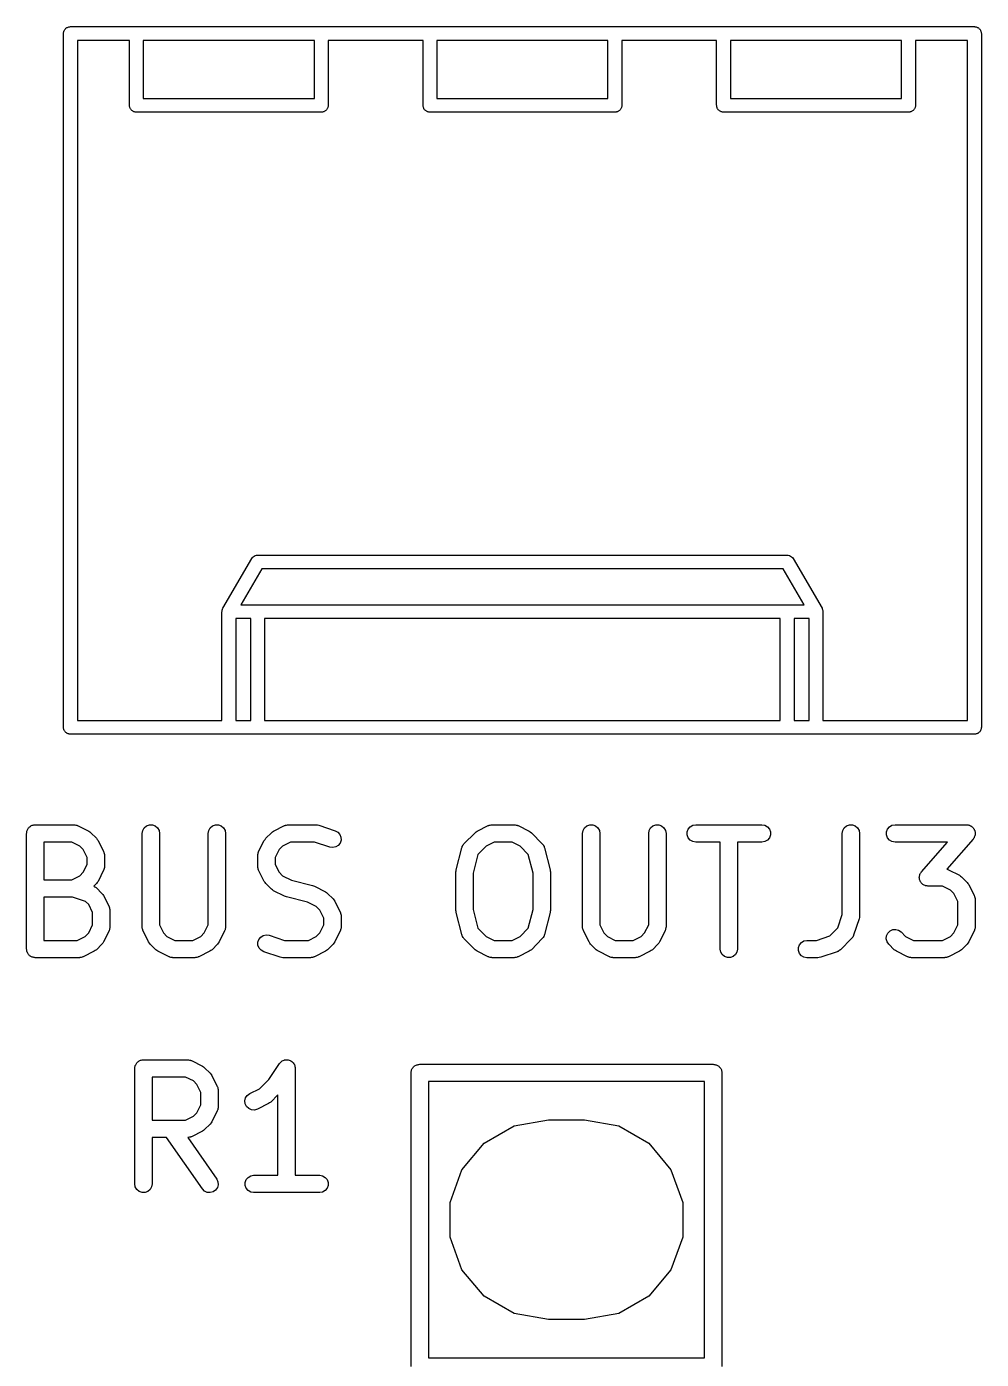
# Model space of a CAD drawing. Extents: x 127.3 to 176.4, y -111.4 to -62.2.
# Drawn here: x 157.64 to 165.9, y -73.72 to -62.2 of the extents above; entities that cross this region are included whole.
import ezdxf

# ---------------------------------------------------------------- set-up
doc = ezdxf.new("R2010")
doc.units = 0
doc.header["$MEASUREMENT"] = 0
doc.layers.add('BLACK', color=7, linetype='CONTINUOUS')

msp = doc.modelspace()

# ---------------------------------------------------------------- linework, layer by layer
at = {"layer": 'Black'}
for p, q in [((157.958, -62.2427), (157.959, -62.2375)), ((157.959, -62.2375), (157.961, -62.2329)), ((157.961, -62.2329), (157.963, -62.228)), ((157.963, -62.228), (157.966, -62.224)), ((157.966, -62.224), (157.969, -62.2194)), ((157.969, -62.2194), (157.973, -62.2161)), ((157.973, -62.2161), (157.976, -62.212)), ((157.976, -62.212), (157.981, -62.2094)), ((157.981, -62.2094), (157.985, -62.206)), ((157.985, -62.206), (157.99, -62.2042)), ((157.99, -62.2042), (157.994, -62.2016)), ((157.994, -62.2016), (158, -62.2007)), ((158, -62.2007), (158.005, -62.1989)), ((158.005, -62.1989), (158.01, -62.1989)), ((158.01, -62.1989), (158.015, -62.198)), ((158.015, -62.198), (165.835, -62.198)), ((165.835, -62.198), (165.84, -62.1989)), ((165.84, -62.1989), (165.845, -62.1989)), ((165.845, -62.1989), (165.85, -62.2007)), ((165.85, -62.2007), (165.856, -62.2016)), ((165.856, -62.2016), (165.86, -62.2042)), ((165.86, -62.2042), (165.865, -62.206)), ((165.865, -62.206), (165.869, -62.2094)), ((165.869, -62.2094), (165.874, -62.212)), ((165.874, -62.212), (165.877, -62.2161)), ((165.877, -62.2161), (165.881, -62.2194)), ((165.881, -62.2194), (165.884, -62.224)), ((165.884, -62.224), (165.887, -62.228)), ((165.887, -62.228), (165.889, -62.2329)), ((165.889, -62.2329), (165.891, -62.2375)), ((165.891, -62.2375), (165.892, -62.2427)), ((157.955, -62.258), (157.956, -62.2528)), ((157.955, -68.258), (157.955, -62.258)), ((157.956, -62.2476), (157.958, -62.2427)), ((157.956, -62.2528), (157.956, -62.2476)), ((158.525, -62.318), (158.075, -62.318)), ((158.075, -62.318), (158.075, -68.198)), ((158.525, -62.878), (158.525, -62.318)), ((158.645, -62.318), (158.645, -62.818)), ((160.125, -62.318), (158.645, -62.318)), ((160.125, -62.818), (160.125, -62.318)), ((161.065, -62.318), (160.245, -62.318)), ((160.245, -62.318), (160.245, -62.878)), ((161.065, -62.878), (161.065, -62.318)), ((161.185, -62.318), (161.185, -62.818)), ((162.665, -62.318), (161.185, -62.318)), ((162.665, -62.818), (162.665, -62.318)), ((163.605, -62.318), (162.785, -62.318)), ((162.785, -62.318), (162.785, -62.878)), ((163.605, -62.878), (163.605, -62.318)), ((163.725, -62.318), (163.725, -62.818)), ((165.205, -62.318), (163.725, -62.318)), ((165.205, -62.818), (165.205, -62.318)), ((165.325, -62.318), (165.325, -62.878)), ((165.775, -62.318), (165.325, -62.318)), ((165.775, -68.198), (165.775, -62.318)), ((165.892, -62.2427), (165.894, -62.2476)), ((165.894, -62.2476), (165.894, -62.2528)), ((165.894, -62.2528), (165.895, -62.258)), ((165.895, -62.258), (165.895, -68.258)), ((158.526, -62.8832), (158.525, -62.878)), ((158.526, -62.8884), (158.526, -62.8832)), ((158.528, -62.8933), (158.526, -62.8884)), ((158.529, -62.8985), (158.528, -62.8933)), ((158.531, -62.9031), (158.529, -62.8985)), ((158.533, -62.908), (158.531, -62.9031)), ((158.536, -62.912), (158.533, -62.908)), ((158.539, -62.9166), (158.536, -62.912)), ((158.543, -62.9199), (158.539, -62.9166)), ((158.546, -62.924), (158.543, -62.9199)), ((158.551, -62.9266), (158.546, -62.924)), ((158.555, -62.93), (158.551, -62.9266)), ((158.56, -62.9318), (158.555, -62.93)), ((158.645, -62.818), (160.125, -62.818)), ((160.215, -62.93), (160.21, -62.9318)), ((160.219, -62.9266), (160.215, -62.93)), ((160.224, -62.924), (160.219, -62.9266)), ((160.227, -62.9199), (160.224, -62.924)), ((160.231, -62.9166), (160.227, -62.9199)), ((160.234, -62.912), (160.231, -62.9166)), ((160.237, -62.908), (160.234, -62.912)), ((160.239, -62.9031), (160.237, -62.908)), ((160.241, -62.8985), (160.239, -62.9031)), ((160.242, -62.8933), (160.241, -62.8985)), ((160.244, -62.8884), (160.242, -62.8933)), ((160.245, -62.878), (160.244, -62.8832)), ((160.244, -62.8832), (160.244, -62.8884)), ((161.066, -62.8832), (161.065, -62.878)), ((161.066, -62.8884), (161.066, -62.8832)), ((161.068, -62.8933), (161.066, -62.8884)), ((161.069, -62.8985), (161.068, -62.8933)), ((161.071, -62.9031), (161.069, -62.8985)), ((161.073, -62.908), (161.071, -62.9031)), ((161.076, -62.912), (161.073, -62.908)), ((161.079, -62.9166), (161.076, -62.912)), ((161.083, -62.9199), (161.079, -62.9166)), ((161.086, -62.924), (161.083, -62.9199)), ((161.091, -62.9266), (161.086, -62.924)), ((161.095, -62.93), (161.091, -62.9266)), ((161.1, -62.9318), (161.095, -62.93)), ((161.185, -62.818), (162.665, -62.818)), ((162.755, -62.93), (162.75, -62.9318)), ((162.759, -62.9266), (162.755, -62.93)), ((162.764, -62.924), (162.759, -62.9266)), ((162.767, -62.9199), (162.764, -62.924)), ((162.771, -62.9166), (162.767, -62.9199)), ((162.774, -62.912), (162.771, -62.9166)), ((162.777, -62.908), (162.774, -62.912)), ((162.779, -62.9031), (162.777, -62.908)), ((162.781, -62.8985), (162.779, -62.9031)), ((162.782, -62.8933), (162.781, -62.8985)), ((162.784, -62.8884), (162.782, -62.8933)), ((162.785, -62.878), (162.784, -62.8832)), ((162.784, -62.8832), (162.784, -62.8884)), ((163.606, -62.8832), (163.605, -62.878)), ((163.606, -62.8884), (163.606, -62.8832)), ((163.608, -62.8933), (163.606, -62.8884)), ((163.609, -62.8985), (163.608, -62.8933)), ((163.611, -62.9031), (163.609, -62.8985)), ((163.613, -62.908), (163.611, -62.9031)), ((163.616, -62.912), (163.613, -62.908)), ((163.619, -62.9166), (163.616, -62.912)), ((163.623, -62.9199), (163.619, -62.9166)), ((163.626, -62.924), (163.623, -62.9199)), ((163.631, -62.9266), (163.626, -62.924)), ((163.635, -62.93), (163.631, -62.9266)), ((163.64, -62.9318), (163.635, -62.93)), ((163.725, -62.818), (165.205, -62.818)), ((165.295, -62.93), (165.29, -62.9318)), ((165.299, -62.9266), (165.295, -62.93)), ((165.304, -62.924), (165.299, -62.9266)), ((165.307, -62.9199), (165.304, -62.924)), ((165.311, -62.9166), (165.307, -62.9199)), ((165.314, -62.912), (165.311, -62.9166)), ((165.317, -62.908), (165.314, -62.912)), ((165.319, -62.9031), (165.317, -62.908)), ((165.321, -62.8985), (165.319, -62.9031)), ((165.322, -62.8933), (165.321, -62.8985)), ((165.324, -62.8884), (165.322, -62.8933)), ((165.325, -62.878), (165.324, -62.8832)), ((165.324, -62.8832), (165.324, -62.8884)), ((158.564, -62.9344), (158.56, -62.9318)), ((158.57, -62.9353), (158.564, -62.9344)), ((158.575, -62.9371), (158.57, -62.9353)), ((158.58, -62.9371), (158.575, -62.9371)), ((158.585, -62.938), (158.58, -62.9371)), ((160.185, -62.938), (158.585, -62.938)), ((160.19, -62.9371), (160.185, -62.938)), ((160.195, -62.9371), (160.19, -62.9371)), ((160.2, -62.9353), (160.195, -62.9371)), ((160.206, -62.9344), (160.2, -62.9353)), ((160.21, -62.9318), (160.206, -62.9344)), ((161.104, -62.9344), (161.1, -62.9318)), ((161.11, -62.9353), (161.104, -62.9344)), ((161.115, -62.9371), (161.11, -62.9353)), ((161.12, -62.9371), (161.115, -62.9371)), ((161.125, -62.938), (161.12, -62.9371)), ((162.725, -62.938), (161.125, -62.938)), ((162.73, -62.9371), (162.725, -62.938)), ((162.735, -62.9371), (162.73, -62.9371)), ((162.74, -62.9353), (162.735, -62.9371)), ((162.746, -62.9344), (162.74, -62.9353)), ((162.75, -62.9318), (162.746, -62.9344)), ((163.644, -62.9344), (163.64, -62.9318)), ((163.65, -62.9353), (163.644, -62.9344)), ((163.655, -62.9371), (163.65, -62.9353)), ((163.66, -62.9371), (163.655, -62.9371)), ((163.665, -62.938), (163.66, -62.9371)), ((165.265, -62.938), (163.665, -62.938)), ((165.27, -62.9371), (165.265, -62.938)), ((165.275, -62.9371), (165.27, -62.9371)), ((165.28, -62.9353), (165.275, -62.9371)), ((165.286, -62.9344), (165.28, -62.9353)), ((165.29, -62.9318), (165.286, -62.9344)), ((159.333, -67.2278), (159.583, -66.7978)), ((159.583, -66.7978), (159.59, -66.79)), ((159.59, -66.79), (159.596, -66.782)), ((159.596, -66.782), (159.597, -66.782)), ((159.597, -66.7819), (159.605, -66.7768)), ((159.597, -66.782), (159.597, -66.7819)), ((159.605, -66.7768), (159.614, -66.7716)), ((159.614, -66.7716), (159.615, -66.7716)), ((159.615, -66.7716), (159.625, -66.7698)), ((159.615, -66.7716), (159.615, -66.7716)), ((159.625, -66.7698), (159.635, -66.768)), ((159.635, -66.768), (159.635, -66.768)), ((159.635, -66.768), (164.215, -66.768)), ((164.215, -66.768), (164.215, -66.768)), ((164.215, -66.768), (164.225, -66.7698)), ((164.225, -66.7698), (164.235, -66.7716)), ((164.235, -66.7716), (164.235, -66.7716)), ((164.235, -66.7716), (164.236, -66.7716)), ((164.236, -66.7716), (164.245, -66.7768)), ((164.245, -66.7768), (164.253, -66.7819)), ((164.253, -66.7819), (164.253, -66.782)), ((164.253, -66.782), (164.254, -66.782)), ((164.254, -66.782), (164.26, -66.7901)), ((164.26, -66.7901), (164.267, -66.7978)), ((164.267, -66.7978), (164.267, -66.798)), ((164.267, -66.798), (164.267, -66.798)), ((164.267, -66.798), (164.267, -66.798)), ((164.267, -66.798), (164.517, -67.2278)), ((159.67, -66.888), (159.489, -67.198)), ((164.18, -66.888), (159.67, -66.888)), ((164.361, -67.198), (164.18, -66.888)), ((159.325, -67.258), (159.326, -67.2528)), ((159.325, -68.198), (159.325, -67.258)), ((159.326, -67.2474), (159.328, -67.2426)), ((159.326, -67.2475), (159.326, -67.2474)), ((159.326, -67.2476), (159.326, -67.2475)), ((159.326, -67.2528), (159.326, -67.2476)), ((159.328, -67.2426), (159.329, -67.2375)), ((159.329, -67.2375), (159.331, -67.2329)), ((159.331, -67.2329), (159.333, -67.228)), ((159.333, -67.2279), (159.333, -67.2278)), ((159.333, -67.228), (159.333, -67.2279)), ((159.489, -67.198), (164.361, -67.198)), ((164.517, -67.2278), (164.517, -67.2279)), ((164.517, -67.2279), (164.517, -67.228)), ((164.517, -67.228), (164.519, -67.2329)), ((164.519, -67.2329), (164.521, -67.2375)), ((164.521, -67.2375), (164.522, -67.2426)), ((164.522, -67.2426), (164.524, -67.2474)), ((164.524, -67.2474), (164.524, -67.2475)), ((164.524, -67.2475), (164.524, -67.2476)), ((164.524, -67.2476), (164.524, -67.2528)), ((164.524, -67.2528), (164.525, -67.258)), ((164.525, -67.258), (164.525, -68.198)), ((159.445, -67.318), (159.445, -68.198)), ((159.575, -67.318), (159.445, -67.318)), ((159.575, -68.198), (159.575, -67.318)), ((159.695, -67.318), (159.695, -68.198)), ((164.155, -67.318), (159.695, -67.318)), ((164.155, -68.198), (164.155, -67.318)), ((164.275, -67.318), (164.275, -68.198)), ((164.405, -67.318), (164.275, -67.318)), ((164.405, -68.198), (164.405, -67.318)), ((158.075, -68.198), (159.325, -68.198)), ((159.445, -68.198), (159.575, -68.198)), ((159.695, -68.198), (164.155, -68.198)), ((164.275, -68.198), (164.405, -68.198)), ((164.525, -68.198), (165.775, -68.198)), ((157.956, -68.2632), (157.955, -68.258)), ((157.956, -68.2684), (157.956, -68.2632)), ((157.958, -68.2733), (157.956, -68.2684)), ((157.959, -68.2785), (157.958, -68.2733)), ((157.961, -68.2831), (157.959, -68.2785)), ((157.963, -68.288), (157.961, -68.2831)), ((157.966, -68.292), (157.963, -68.288)), ((157.969, -68.2966), (157.966, -68.292)), ((157.973, -68.2999), (157.969, -68.2966)), ((157.976, -68.304), (157.973, -68.2999)), ((157.981, -68.3066), (157.976, -68.304)), ((157.985, -68.31), (157.981, -68.3066)), ((157.99, -68.3118), (157.985, -68.31)), ((157.994, -68.3144), (157.99, -68.3118)), ((158, -68.3153), (157.994, -68.3144)), ((158.005, -68.3171), (158, -68.3153)), ((158.01, -68.3171), (158.005, -68.3171)), ((158.015, -68.318), (158.01, -68.3171)), ((165.835, -68.318), (158.015, -68.318)), ((165.84, -68.3171), (165.835, -68.318)), ((165.845, -68.3171), (165.84, -68.3171)), ((165.85, -68.3153), (165.845, -68.3171)), ((165.856, -68.3144), (165.85, -68.3153)), ((165.86, -68.3118), (165.856, -68.3144)), ((165.865, -68.31), (165.86, -68.3118)), ((165.869, -68.3066), (165.865, -68.31)), ((165.874, -68.304), (165.869, -68.3066)), ((165.877, -68.2999), (165.874, -68.304)), ((165.881, -68.2966), (165.877, -68.2999)), ((165.884, -68.292), (165.881, -68.2966)), ((165.887, -68.288), (165.884, -68.292)), ((165.889, -68.2831), (165.887, -68.288)), ((165.891, -68.2785), (165.889, -68.2831)), ((165.892, -68.2733), (165.891, -68.2785)), ((165.894, -68.2684), (165.892, -68.2733)), ((165.895, -68.258), (165.894, -68.2632)), ((165.894, -68.2632), (165.894, -68.2684)), ((157.639, -69.1562), (157.64, -69.1497)), ((157.64, -69.1497), (157.643, -69.144)), ((157.643, -69.144), (157.646, -69.1379)), ((157.646, -69.1379), (157.65, -69.1329)), ((157.65, -69.1329), (157.653, -69.1272)), ((157.653, -69.1272), (157.658, -69.123)), ((157.658, -69.123), (157.662, -69.1179)), ((157.662, -69.1179), (157.668, -69.1146)), ((157.668, -69.1146), (157.673, -69.1104)), ((157.673, -69.1104), (157.679, -69.1082)), ((157.679, -69.1082), (157.685, -69.1049)), ((157.685, -69.1049), (157.691, -69.1038)), ((157.691, -69.1038), (157.698, -69.1015)), ((157.698, -69.1015), (157.704, -69.1015)), ((157.704, -69.1015), (157.711, -69.1004)), ((157.711, -69.1004), (158.044, -69.1004)), ((158.044, -69.1004), (158.048, -69.1011)), ((158.048, -69.1011), (158.052, -69.1009)), ((158.052, -69.1009), (158.061, -69.1034)), ((158.061, -69.1034), (158.07, -69.1049)), ((158.07, -69.1049), (158.073, -69.1071)), ((158.073, -69.1071), (158.077, -69.1083)), ((158.077, -69.1083), (158.173, -69.1559)), ((158.636, -69.1754), (158.64, -69.1497)), ((158.64, -69.1497), (158.653, -69.1272)), ((158.653, -69.1272), (158.673, -69.1104)), ((158.673, -69.1104), (158.698, -69.1015)), ((158.698, -69.1015), (158.724, -69.1015)), ((158.724, -69.1015), (158.748, -69.1104)), ((158.748, -69.1104), (158.768, -69.1272)), ((158.768, -69.1272), (158.781, -69.1497)), ((158.781, -69.1497), (158.786, -69.1754)), ((159.207, -69.1754), (159.212, -69.1497)), ((159.212, -69.1497), (159.225, -69.1272)), ((159.225, -69.1272), (159.244, -69.1104)), ((159.244, -69.1104), (159.269, -69.1015)), ((159.269, -69.1015), (159.295, -69.1015)), ((159.295, -69.1015), (159.32, -69.1104)), ((159.32, -69.1104), (159.339, -69.1272)), ((159.339, -69.1272), (159.352, -69.1497)), ((159.352, -69.1497), (159.357, -69.1754)), ((159.772, -69.1559), (159.868, -69.1083)), ((159.868, -69.1083), (159.872, -69.1071)), ((159.872, -69.1071), (159.875, -69.1049)), ((159.875, -69.1049), (159.884, -69.1034)), ((159.884, -69.1034), (159.892, -69.1009)), ((159.892, -69.1009), (159.897, -69.1011)), ((159.897, -69.1011), (159.901, -69.1004)), ((159.901, -69.1004), (160.139, -69.1004)), ((160.139, -69.1004), (160.151, -69.1025)), ((160.151, -69.1025), (160.163, -69.1042)), ((160.163, -69.1042), (160.306, -69.1518)), ((160.306, -69.1518), (160.329, -69.1643)), ((161.534, -69.1559), (161.629, -69.1083)), ((161.629, -69.1083), (161.634, -69.1071)), ((161.634, -69.1071), (161.637, -69.1049)), ((161.637, -69.1049), (161.646, -69.1034)), ((161.646, -69.1034), (161.654, -69.1009)), ((161.654, -69.1009), (161.659, -69.1011)), ((161.659, -69.1011), (161.663, -69.1004)), ((161.663, -69.1004), (161.853, -69.1004)), ((161.853, -69.1004), (161.858, -69.1011)), ((161.858, -69.1011), (161.862, -69.1009)), ((161.862, -69.1009), (161.87, -69.1034)), ((161.87, -69.1034), (161.879, -69.1049)), ((161.879, -69.1049), (161.883, -69.1071)), ((161.883, -69.1071), (161.887, -69.1083)), ((161.887, -69.1083), (161.982, -69.1559)), ((162.445, -69.1754), (162.45, -69.1497)), ((162.45, -69.1497), (162.463, -69.1272)), ((162.463, -69.1272), (162.483, -69.1104)), ((162.483, -69.1104), (162.507, -69.1015)), ((162.507, -69.1015), (162.533, -69.1015)), ((162.533, -69.1015), (162.558, -69.1104)), ((162.558, -69.1104), (162.578, -69.1272)), ((162.578, -69.1272), (162.591, -69.1497)), ((162.591, -69.1497), (162.595, -69.1754)), ((163.017, -69.1754), (163.021, -69.1497)), ((163.021, -69.1497), (163.034, -69.1272)), ((163.034, -69.1272), (163.054, -69.1104)), ((163.054, -69.1104), (163.078, -69.1015)), ((163.078, -69.1015), (163.105, -69.1015)), ((163.105, -69.1015), (163.129, -69.1104)), ((163.129, -69.1104), (163.149, -69.1272)), ((163.149, -69.1272), (163.162, -69.1497)), ((163.162, -69.1497), (163.167, -69.1754)), ((163.351, -69.1624), (163.36, -69.1379)), ((163.36, -69.1379), (163.377, -69.1179)), ((163.377, -69.1179), (163.399, -69.1049)), ((163.399, -69.1049), (163.425, -69.1004)), ((163.425, -69.1004), (163.996, -69.1004)), ((163.996, -69.1004), (164.022, -69.1049)), ((164.022, -69.1049), (164.044, -69.1179)), ((164.044, -69.1179), (164.061, -69.1379)), ((164.061, -69.1379), (164.07, -69.1624)), ((164.692, -69.1754), (164.696, -69.1497)), ((164.696, -69.1497), (164.709, -69.1272)), ((164.709, -69.1272), (164.729, -69.1104)), ((164.729, -69.1104), (164.754, -69.1015)), ((164.754, -69.1015), (164.78, -69.1015)), ((164.78, -69.1015), (164.804, -69.1104)), ((164.804, -69.1104), (164.824, -69.1272)), ((164.824, -69.1272), (164.837, -69.1497)), ((164.837, -69.1497), (164.842, -69.1754)), ((165.074, -69.1624), (165.083, -69.1379)), ((165.083, -69.1379), (165.099, -69.1179)), ((165.099, -69.1179), (165.122, -69.1049)), ((165.122, -69.1049), (165.148, -69.1004)), ((165.148, -69.1004), (165.767, -69.1004)), ((165.767, -69.1004), (165.774, -69.1017)), ((165.774, -69.1017), (165.781, -69.1018)), ((165.781, -69.1018), (165.787, -69.1039)), ((165.787, -69.1039), (165.792, -69.1049)), ((165.792, -69.1049), (165.799, -69.1086)), ((165.799, -69.1086), (165.806, -69.1112)), ((165.806, -69.1112), (165.81, -69.115)), ((165.81, -69.115), (165.815, -69.1179)), ((165.815, -69.1179), (165.82, -69.1235)), ((165.82, -69.1235), (165.825, -69.1284)), ((165.825, -69.1284), (165.828, -69.1334)), ((165.828, -69.1334), (165.832, -69.1379)), ((165.832, -69.1379), (165.834, -69.1448)), ((165.834, -69.1448), (165.838, -69.1512)), ((165.838, -69.1512), (165.839, -69.1569)), ((157.636, -69.1754), (157.637, -69.1689)), ((157.636, -70.1754), (157.636, -69.1754)), ((157.637, -69.1624), (157.639, -69.1562)), ((157.637, -69.1689), (157.637, -69.1624)), ((157.786, -69.2504), (157.786, -69.5766)), ((158.026, -69.2504), (157.786, -69.2504)), ((158.095, -69.2846), (158.026, -69.2504)), ((158.173, -69.1559), (158.182, -69.1631)), ((158.182, -69.1631), (158.192, -69.17)), ((158.192, -69.17), (158.24, -69.2176)), ((158.24, -69.2176), (158.247, -69.2274)), ((158.247, -69.2274), (158.254, -69.2371)), ((158.254, -69.2371), (158.301, -69.3323)), ((158.636, -69.9849), (158.636, -69.1754)), ((158.786, -69.1754), (158.786, -69.9672)), ((159.207, -69.9672), (159.207, -69.1754)), ((159.357, -69.1754), (159.357, -69.9849)), ((159.643, -69.3323), (159.691, -69.2371)), ((159.691, -69.2371), (159.698, -69.2274)), ((159.698, -69.2274), (159.705, -69.2176)), ((159.705, -69.2176), (159.753, -69.17)), ((159.753, -69.17), (159.763, -69.1631)), ((159.763, -69.1631), (159.772, -69.1559)), ((159.919, -69.2504), (159.85, -69.2846)), ((160.127, -69.2504), (159.919, -69.2504)), ((160.258, -69.2942), (160.127, -69.2504)), ((160.329, -69.1643), (160.346, -69.1837)), ((160.348, -69.2587), (160.332, -69.2791)), ((160.346, -69.1837), (160.355, -69.208)), ((160.356, -69.234), (160.348, -69.2587)), ((160.355, -69.208), (160.356, -69.234)), ((161.415, -69.2711), (161.419, -69.2652)), ((161.419, -69.2652), (161.515, -69.17)), ((161.515, -69.17), (161.525, -69.1631)), ((161.525, -69.1631), (161.534, -69.1559)), ((161.681, -69.2504), (161.612, -69.2846)), ((161.836, -69.2504), (161.681, -69.2504)), ((161.904, -69.2846), (161.836, -69.2504)), ((161.982, -69.1559), (161.992, -69.1631)), ((161.992, -69.1631), (162.002, -69.17)), ((162.002, -69.17), (162.097, -69.2652)), ((162.097, -69.2652), (162.101, -69.2711)), ((162.445, -69.9849), (162.445, -69.1754)), ((162.595, -69.1754), (162.595, -69.9672)), ((163.017, -69.9672), (163.017, -69.1754)), ((163.167, -69.1754), (163.167, -69.9849)), ((163.351, -69.1884), (163.351, -69.1624)), ((163.36, -69.2129), (163.351, -69.1884)), ((163.377, -69.2328), (163.36, -69.2129)), ((163.399, -69.2459), (163.377, -69.2328)), ((163.425, -69.2504), (163.399, -69.2459)), ((163.636, -69.2504), (163.425, -69.2504)), ((163.636, -70.1754), (163.636, -69.2504)), ((163.996, -69.2504), (163.786, -69.2504)), ((163.786, -69.2504), (163.786, -70.1754)), ((164.022, -69.2459), (163.996, -69.2504)), ((164.044, -69.2328), (164.022, -69.2459)), ((164.061, -69.2129), (164.044, -69.2328)), ((164.07, -69.1884), (164.061, -69.2129)), ((164.07, -69.1624), (164.07, -69.1884)), ((164.692, -69.8775), (164.692, -69.1754)), ((164.842, -69.1754), (164.842, -69.8897)), ((165.074, -69.1884), (165.074, -69.1624)), ((165.083, -69.2129), (165.074, -69.1884)), ((165.099, -69.2328), (165.083, -69.2129)), ((165.122, -69.2459), (165.099, -69.2328)), ((165.148, -69.2504), (165.122, -69.2459)), ((165.601, -69.2504), (165.148, -69.2504)), ((165.377, -69.5069), (165.601, -69.2504)), ((165.823, -69.2248), (165.596, -69.4848)), ((165.827, -69.2185), (165.823, -69.2248)), ((165.832, -69.2129), (165.827, -69.2185)), ((165.834, -69.2074), (165.832, -69.2129)), ((165.837, -69.2025), (165.834, -69.2074)), ((165.838, -69.1953), (165.837, -69.2025)), ((165.841, -69.1884), (165.838, -69.1953)), ((165.839, -69.1569), (165.841, -69.1624)), ((165.841, -69.1624), (165.841, -69.1697)), ((165.841, -69.1697), (165.842, -69.1769)), ((165.842, -69.1769), (165.841, -69.1826)), ((165.841, -69.1826), (165.841, -69.1884)), ((158.125, -69.315), (158.095, -69.2846)), ((158.159, -69.3836), (158.125, -69.315)), ((158.159, -69.4434), (158.159, -69.3836)), ((158.301, -69.3323), (158.303, -69.3365)), ((158.303, -69.3365), (158.305, -69.3402)), ((158.305, -69.3402), (158.306, -69.3489)), ((158.306, -69.3489), (158.309, -69.3573)), ((158.309, -69.3573), (158.309, -69.3616)), ((158.309, -69.3616), (158.309, -69.3659)), ((158.309, -69.3659), (158.309, -69.4611)), ((159.636, -69.3573), (159.639, -69.3489)), ((159.636, -69.3616), (159.636, -69.3573)), ((159.636, -69.3659), (159.636, -69.3616)), ((159.636, -69.4611), (159.636, -69.3659)), ((159.639, -69.3489), (159.64, -69.3402)), ((159.64, -69.3402), (159.642, -69.3365)), ((159.642, -69.3365), (159.643, -69.3323)), ((159.82, -69.315), (159.786, -69.3836)), ((159.786, -69.3836), (159.786, -69.4434)), ((159.85, -69.2846), (159.82, -69.315)), ((160.284, -69.298), (160.258, -69.2942)), ((160.31, -69.2927), (160.284, -69.298)), ((160.332, -69.2791), (160.31, -69.2927)), ((161.352, -69.4905), (161.4, -69.3)), ((161.4, -69.3), (161.403, -69.2935)), ((161.403, -69.2935), (161.405, -69.2865)), ((161.405, -69.2865), (161.408, -69.2817)), ((161.408, -69.2817), (161.41, -69.2763)), ((161.41, -69.2763), (161.415, -69.2711)), ((161.54, -69.3566), (161.5, -69.5179)), ((161.612, -69.2846), (161.54, -69.3566)), ((161.976, -69.3566), (161.904, -69.2846)), ((162.017, -69.5179), (161.976, -69.3566)), ((162.101, -69.2711), (162.106, -69.2763)), ((162.106, -69.2763), (162.108, -69.2817)), ((162.108, -69.2817), (162.112, -69.2865)), ((162.112, -69.2865), (162.114, -69.2935)), ((162.114, -69.2935), (162.117, -69.3)), ((162.117, -69.3), (162.164, -69.4905)), ((158.125, -69.5119), (158.159, -69.4434)), ((158.301, -69.4946), (158.254, -69.5899)), ((158.303, -69.4905), (158.301, -69.4946)), ((158.305, -69.4867), (158.303, -69.4905)), ((158.306, -69.4781), (158.305, -69.4867)), ((158.309, -69.4697), (158.306, -69.4781)), ((158.309, -69.4611), (158.309, -69.4654)), ((158.309, -69.4654), (158.309, -69.4697)), ((159.636, -69.4654), (159.636, -69.4611)), ((159.636, -69.4697), (159.636, -69.4654)), ((159.639, -69.4781), (159.636, -69.4697)), ((159.64, -69.4867), (159.639, -69.4781)), ((159.642, -69.4905), (159.64, -69.4867)), ((159.643, -69.4946), (159.642, -69.4905)), ((159.691, -69.5899), (159.643, -69.4946)), ((159.786, -69.4434), (159.82, -69.5119)), ((161.35, -69.5087), (161.351, -69.4997)), ((161.351, -69.4997), (161.352, -69.4905)), ((162.164, -69.4905), (162.165, -69.4997)), ((162.165, -69.4997), (162.167, -69.5087)), ((165.596, -69.4848), (165.602, -69.4859)), ((165.602, -69.4859), (165.606, -69.488)), ((165.606, -69.488), (165.61, -69.4893)), ((165.61, -69.4893), (165.705, -69.5369)), ((157.786, -69.5766), (158.026, -69.5766)), ((158.026, -69.5766), (158.095, -69.5423)), ((158.095, -69.5423), (158.125, -69.5119)), ((158.24, -69.6094), (158.218, -69.6311)), ((158.247, -69.5995), (158.24, -69.6094)), ((158.254, -69.5899), (158.247, -69.5995)), ((159.698, -69.5995), (159.691, -69.5899)), ((159.705, -69.6094), (159.698, -69.5995)), ((159.753, -69.657), (159.705, -69.6094)), ((159.82, -69.5119), (159.85, -69.5423)), ((159.85, -69.5423), (159.927, -69.5808)), ((159.927, -69.5808), (160.11, -69.6264)), ((161.35, -69.842), (161.35, -69.5087)), ((161.5, -69.5179), (161.5, -69.8328)), ((162.017, -69.8328), (162.017, -69.5179)), ((162.167, -69.5087), (162.167, -69.842)), ((165.358, -69.5548), (165.359, -69.5491)), ((165.359, -69.562), (165.358, -69.5548)), ((165.359, -69.5433), (165.362, -69.5364)), ((165.359, -69.5491), (165.359, -69.5433)), ((165.359, -69.5694), (165.359, -69.562)), ((165.361, -69.5748), (165.359, -69.5694)), ((165.362, -69.5805), (165.361, -69.5748)), ((165.362, -69.5364), (165.363, -69.5292)), ((165.366, -69.5869), (165.362, -69.5805)), ((165.363, -69.5292), (165.366, -69.5243)), ((165.366, -69.5243), (165.368, -69.5188)), ((165.368, -69.5938), (165.366, -69.5869)), ((165.368, -69.5188), (165.373, -69.5132)), ((165.372, -69.5983), (165.368, -69.5938)), ((165.375, -69.6033), (165.372, -69.5983)), ((165.373, -69.5132), (165.377, -69.5069)), ((165.38, -69.6082), (165.375, -69.6033)), ((165.385, -69.6138), (165.38, -69.6082)), ((165.39, -69.6167), (165.385, -69.6138)), ((165.394, -69.6205), (165.39, -69.6167)), ((165.705, -69.5369), (165.715, -69.544)), ((165.715, -69.544), (165.724, -69.5509)), ((165.724, -69.5509), (165.772, -69.5985)), ((165.772, -69.5985), (165.779, -69.6084)), ((165.779, -69.6084), (165.786, -69.618)), ((157.786, -69.7266), (157.786, -70.1004)), ((158.032, -69.7266), (157.786, -69.7266)), ((158.146, -69.7647), (158.032, -69.7266)), ((158.218, -69.6311), (158.218, -69.6312)), ((158.218, -69.6312), (158.226, -69.6363)), ((158.226, -69.6363), (158.233, -69.6404)), ((158.233, -69.6404), (158.236, -69.6437)), ((158.236, -69.6437), (158.24, -69.6462)), ((158.24, -69.6462), (158.287, -69.6938)), ((158.287, -69.6938), (158.294, -69.7036)), ((158.294, -69.7036), (158.301, -69.7133)), ((158.301, -69.7133), (158.349, -69.8085)), ((159.763, -69.6639), (159.753, -69.657)), ((159.772, -69.671), (159.763, -69.6639)), ((159.868, -69.7187), (159.772, -69.671)), ((159.875, -69.721), (159.868, -69.7187)), ((159.883, -69.7243), (159.875, -69.721)), ((160.065, -69.77), (159.883, -69.7243)), ((160.11, -69.6264), (160.117, -69.6298)), ((160.117, -69.6298), (160.125, -69.6321)), ((160.125, -69.6321), (160.22, -69.6797)), ((160.22, -69.6797), (160.23, -69.6869)), ((160.23, -69.6869), (160.24, -69.6938)), ((160.24, -69.6938), (160.287, -69.7414)), ((165.401, -69.6231), (165.394, -69.6205)), ((165.408, -69.6268), (165.401, -69.6231)), ((165.413, -69.6278), (165.408, -69.6268)), ((165.419, -69.6299), (165.413, -69.6278)), ((165.426, -69.6301), (165.419, -69.6299)), ((165.433, -69.6313), (165.426, -69.6301)), ((165.558, -69.6313), (165.433, -69.6313)), ((165.627, -69.6656), (165.558, -69.6313)), ((165.657, -69.696), (165.627, -69.6656)), ((165.692, -69.7645), (165.657, -69.696)), ((165.786, -69.618), (165.834, -69.7133)), ((165.834, -69.7133), (165.835, -69.7174)), ((165.835, -69.7174), (165.837, -69.7212)), ((165.837, -69.7212), (165.839, -69.7298)), ((165.839, -69.7298), (165.841, -69.7382)), ((158.173, -69.7912), (158.146, -69.7647)), ((158.207, -69.8598), (158.173, -69.7912)), ((158.349, -69.8085), (158.35, -69.8127)), ((158.35, -69.8127), (158.352, -69.8164)), ((158.352, -69.8164), (158.354, -69.8251)), ((158.354, -69.8251), (158.357, -69.8335)), ((158.357, -69.8335), (158.356, -69.8378)), ((158.356, -69.8378), (158.357, -69.842)), ((158.357, -69.842), (158.357, -69.9849)), ((160.142, -69.8084), (160.065, -69.77)), ((160.173, -69.8389), (160.142, -69.8084)), ((160.207, -69.9074), (160.173, -69.8389)), ((160.287, -69.7414), (160.294, -69.7512)), ((160.294, -69.7512), (160.301, -69.7609)), ((160.301, -69.7609), (160.349, -69.8561)), ((161.351, -69.8511), (161.35, -69.842)), ((161.5, -69.8328), (161.54, -69.9942)), ((161.976, -69.9942), (162.017, -69.8328)), ((162.167, -69.842), (162.165, -69.8511)), ((165.692, -69.9672), (165.692, -69.7645)), ((165.841, -69.7382), (165.841, -69.7426)), ((165.841, -69.7426), (165.842, -69.7468)), ((165.842, -69.7468), (165.842, -69.9849)), ((158.207, -69.9672), (158.207, -69.8598)), ((160.207, -69.9672), (160.207, -69.9074)), ((160.349, -69.8561), (160.35, -69.8603)), ((160.35, -69.8603), (160.352, -69.864)), ((160.352, -69.864), (160.354, -69.8727)), ((160.354, -69.8727), (160.357, -69.8811)), ((160.357, -69.8811), (160.356, -69.8854)), ((160.356, -69.8854), (160.357, -69.8897)), ((160.357, -69.8897), (160.357, -69.9849)), ((161.352, -69.8602), (161.351, -69.8511)), ((161.4, -70.0507), (161.352, -69.8602)), ((162.164, -69.8602), (162.117, -70.0507)), ((162.165, -69.8511), (162.164, -69.8602)), ((164.653, -69.992), (164.692, -69.8775)), ((164.838, -69.9134), (164.79, -70.0562)), ((164.84, -69.9015), (164.838, -69.9134)), ((164.842, -69.8897), (164.84, -69.9015)), ((158.074, -70.1004), (158.142, -70.0661)), ((158.142, -70.0661), (158.173, -70.0357)), ((158.173, -70.0357), (158.207, -69.9672)), ((158.349, -70.0184), (158.301, -70.1137)), ((158.35, -70.0143), (158.349, -70.0184)), ((158.352, -70.0106), (158.35, -70.0143)), ((158.354, -70.0019), (158.352, -70.0106)), ((158.357, -69.9935), (158.354, -70.0019)), ((158.357, -69.9849), (158.356, -69.9892)), ((158.356, -69.9892), (158.357, -69.9935)), ((158.636, -69.9892), (158.636, -69.9849)), ((158.636, -69.9935), (158.636, -69.9892)), ((158.639, -70.0019), (158.636, -69.9935)), ((158.64, -70.0106), (158.639, -70.0019)), ((158.642, -70.0143), (158.64, -70.0106)), ((158.643, -70.0184), (158.642, -70.0143)), ((158.691, -70.1137), (158.643, -70.0184)), ((158.786, -69.9672), (158.82, -70.0357)), ((158.82, -70.0357), (158.85, -70.0661)), ((158.85, -70.0661), (158.919, -70.1004)), ((159.074, -70.1004), (159.142, -70.0661)), ((159.142, -70.0661), (159.173, -70.0357)), ((159.173, -70.0357), (159.207, -69.9672)), ((159.349, -70.0184), (159.301, -70.1137)), ((159.35, -70.0143), (159.349, -70.0184)), ((159.352, -70.0106), (159.35, -70.0143)), ((159.354, -70.0019), (159.352, -70.0106)), ((159.357, -69.9935), (159.354, -70.0019)), ((159.357, -69.9849), (159.356, -69.9892)), ((159.356, -69.9892), (159.357, -69.9935)), ((159.645, -70.092), (159.661, -70.0716)), ((159.661, -70.0716), (159.683, -70.058)), ((159.683, -70.058), (159.709, -70.0528)), ((159.709, -70.0528), (159.734, -70.0566)), ((159.734, -70.0566), (159.866, -70.1004)), ((160.074, -70.1004), (160.142, -70.0661)), ((160.142, -70.0661), (160.173, -70.0357)), ((160.173, -70.0357), (160.207, -69.9672)), ((160.349, -70.0184), (160.301, -70.1137)), ((160.35, -70.0143), (160.349, -70.0184)), ((160.352, -70.0106), (160.35, -70.0143)), ((160.354, -70.0019), (160.352, -70.0106)), ((160.357, -69.9935), (160.354, -70.0019)), ((160.357, -69.9849), (160.356, -69.9892)), ((160.356, -69.9892), (160.357, -69.9935)), ((161.403, -70.0573), (161.4, -70.0507)), ((161.405, -70.0642), (161.403, -70.0573)), ((161.408, -70.0691), (161.405, -70.0642)), ((161.41, -70.0745), (161.408, -70.0691)), ((161.415, -70.0797), (161.41, -70.0745)), ((161.54, -69.9942), (161.612, -70.0661)), ((161.612, -70.0661), (161.681, -70.1004)), ((161.836, -70.1004), (161.904, -70.0661)), ((161.904, -70.0661), (161.976, -69.9942)), ((162.106, -70.0745), (162.101, -70.0797)), ((162.108, -70.0691), (162.106, -70.0745)), ((162.112, -70.0642), (162.108, -70.0691)), ((162.114, -70.0573), (162.112, -70.0642)), ((162.117, -70.0507), (162.114, -70.0573)), ((162.446, -69.9892), (162.445, -69.9849)), ((162.446, -69.9935), (162.446, -69.9892)), ((162.448, -70.0019), (162.446, -69.9935)), ((162.45, -70.0106), (162.448, -70.0019)), ((162.452, -70.0143), (162.45, -70.0106)), ((162.453, -70.0184), (162.452, -70.0143)), ((162.501, -70.1137), (162.453, -70.0184)), ((162.595, -69.9672), (162.629, -70.0357)), ((162.629, -70.0357), (162.66, -70.0661)), ((162.66, -70.0661), (162.728, -70.1004)), ((162.883, -70.1004), (162.952, -70.0661)), ((162.952, -70.0661), (162.982, -70.0357)), ((162.982, -70.0357), (163.017, -69.9672)), ((163.159, -70.0184), (163.111, -70.1137)), ((163.16, -70.0143), (163.159, -70.0184)), ((163.162, -70.0106), (163.16, -70.0143)), ((163.164, -70.0019), (163.162, -70.0106)), ((163.166, -69.9935), (163.164, -70.0019)), ((163.167, -69.9849), (163.166, -69.9892)), ((163.166, -69.9892), (163.166, -69.9935)), ((164.469, -70.1004), (164.583, -70.0622)), ((164.583, -70.0622), (164.653, -69.992)), ((164.782, -70.0714), (164.778, -70.0791)), ((164.787, -70.0642), (164.782, -70.0714)), ((164.788, -70.06), (164.787, -70.0642)), ((164.79, -70.0562), (164.788, -70.06)), ((165.073, -70.0867), (165.075, -70.0607)), ((165.075, -70.0607), (165.086, -70.0371)), ((165.086, -70.0371), (165.105, -70.0187)), ((165.105, -70.0187), (165.128, -70.0077)), ((165.128, -70.0077), (165.154, -70.0054)), ((165.154, -70.0054), (165.179, -70.0122)), ((165.179, -70.0122), (165.201, -70.0271)), ((165.201, -70.0271), (165.24, -70.0661)), ((165.24, -70.0661), (165.308, -70.1004)), ((165.558, -70.1004), (165.627, -70.0661)), ((165.627, -70.0661), (165.657, -70.0357)), ((165.657, -70.0357), (165.692, -69.9672)), ((165.834, -70.0184), (165.786, -70.1137)), ((165.835, -70.0143), (165.834, -70.0184)), ((165.837, -70.0106), (165.835, -70.0143)), ((165.839, -70.0019), (165.837, -70.0106)), ((165.841, -69.9935), (165.839, -70.0019)), ((165.842, -69.9849), (165.841, -69.9892)), ((165.841, -69.9892), (165.841, -69.9935)), ((157.637, -70.1818), (157.636, -70.1754)), ((157.637, -70.1884), (157.637, -70.1818)), ((157.639, -70.1946), (157.637, -70.1884)), ((157.786, -70.1004), (158.074, -70.1004)), ((158.23, -70.1877), (158.22, -70.1948)), ((158.24, -70.1808), (158.23, -70.1877)), ((158.287, -70.1332), (158.24, -70.1808)), ((158.294, -70.1233), (158.287, -70.1332)), ((158.301, -70.1137), (158.294, -70.1233)), ((158.698, -70.1233), (158.691, -70.1137)), ((158.705, -70.1332), (158.698, -70.1233)), ((158.753, -70.1808), (158.705, -70.1332)), ((158.763, -70.1877), (158.753, -70.1808)), ((158.772, -70.1948), (158.763, -70.1877)), ((158.919, -70.1004), (159.074, -70.1004)), ((159.23, -70.1877), (159.22, -70.1948)), ((159.24, -70.1808), (159.23, -70.1877)), ((159.287, -70.1332), (159.24, -70.1808)), ((159.294, -70.1233), (159.287, -70.1332)), ((159.301, -70.1137), (159.294, -70.1233)), ((159.636, -70.1168), (159.645, -70.092)), ((159.637, -70.1428), (159.636, -70.1168)), ((159.647, -70.167), (159.637, -70.1428)), ((159.664, -70.1865), (159.647, -70.167)), ((159.687, -70.1989), (159.664, -70.1865)), ((159.866, -70.1004), (160.074, -70.1004)), ((160.23, -70.1877), (160.22, -70.1948)), ((160.24, -70.1808), (160.23, -70.1877)), ((160.287, -70.1332), (160.24, -70.1808)), ((160.294, -70.1233), (160.287, -70.1332)), ((160.301, -70.1137), (160.294, -70.1233)), ((161.419, -70.0856), (161.415, -70.0797)), ((161.515, -70.1808), (161.419, -70.0856)), ((161.525, -70.1877), (161.515, -70.1808)), ((161.534, -70.1948), (161.525, -70.1877)), ((161.681, -70.1004), (161.836, -70.1004)), ((161.992, -70.1877), (161.982, -70.1948)), ((162.002, -70.1808), (161.992, -70.1877)), ((162.097, -70.0856), (162.002, -70.1808)), ((162.101, -70.0797), (162.097, -70.0856)), ((162.508, -70.1233), (162.501, -70.1137)), ((162.515, -70.1332), (162.508, -70.1233)), ((162.562, -70.1808), (162.515, -70.1332)), ((162.572, -70.1877), (162.562, -70.1808)), ((162.582, -70.1948), (162.572, -70.1877)), ((162.728, -70.1004), (162.883, -70.1004)), ((163.039, -70.1877), (163.03, -70.1948)), ((163.049, -70.1808), (163.039, -70.1877)), ((163.097, -70.1332), (163.049, -70.1808)), ((163.104, -70.1233), (163.097, -70.1332)), ((163.111, -70.1137), (163.104, -70.1233)), ((163.64, -70.201), (163.636, -70.1754)), ((163.786, -70.1754), (163.781, -70.201)), ((164.312, -70.1624), (164.321, -70.1379)), ((164.312, -70.1884), (164.312, -70.1624)), ((164.321, -70.2129), (164.312, -70.1884)), ((164.321, -70.1379), (164.338, -70.1179)), ((164.338, -70.1179), (164.36, -70.1049)), ((164.36, -70.1049), (164.386, -70.1004)), ((164.386, -70.1004), (164.469, -70.1004)), ((164.663, -70.1907), (164.656, -70.1957)), ((164.67, -70.1865), (164.663, -70.1907)), ((164.673, -70.1833), (164.67, -70.1865)), ((164.677, -70.1808), (164.673, -70.1833)), ((164.772, -70.0856), (164.677, -70.1808)), ((164.775, -70.082), (164.772, -70.0856)), ((164.778, -70.0791), (164.775, -70.082)), ((165.08, -70.1118), (165.073, -70.0867)), ((165.095, -70.1332), (165.08, -70.1118)), ((165.142, -70.1808), (165.095, -70.1332)), ((165.152, -70.1877), (165.142, -70.1808)), ((165.162, -70.1948), (165.152, -70.1877)), ((165.308, -70.1004), (165.558, -70.1004)), ((165.715, -70.1877), (165.705, -70.1948)), ((165.724, -70.1808), (165.715, -70.1877)), ((165.772, -70.1332), (165.724, -70.1808)), ((165.779, -70.1233), (165.772, -70.1332)), ((165.786, -70.1137), (165.779, -70.1233)), ((157.64, -70.201), (157.639, -70.1946)), ((157.643, -70.2067), (157.64, -70.201)), ((157.646, -70.2129), (157.643, -70.2067)), ((157.65, -70.2179), (157.646, -70.2129)), ((157.653, -70.2236), (157.65, -70.2179)), ((157.658, -70.2278), (157.653, -70.2236)), ((157.662, -70.2328), (157.658, -70.2278)), ((157.668, -70.2361), (157.662, -70.2328)), ((157.673, -70.2403), (157.668, -70.2361)), ((157.679, -70.2426), (157.673, -70.2403)), ((157.685, -70.2459), (157.679, -70.2426)), ((157.691, -70.247), (157.685, -70.2459)), ((157.698, -70.2492), (157.691, -70.247)), ((157.704, -70.2492), (157.698, -70.2492)), ((157.711, -70.2504), (157.704, -70.2492)), ((158.092, -70.2504), (157.711, -70.2504)), ((158.096, -70.2496), (158.092, -70.2504)), ((158.1, -70.2499), (158.096, -70.2496)), ((158.109, -70.2474), (158.1, -70.2499)), ((158.117, -70.2459), (158.109, -70.2474)), ((158.121, -70.2437), (158.117, -70.2459)), ((158.125, -70.2425), (158.121, -70.2437)), ((158.22, -70.1948), (158.125, -70.2425)), ((158.868, -70.2425), (158.772, -70.1948)), ((158.872, -70.2437), (158.868, -70.2425)), ((158.875, -70.2459), (158.872, -70.2437)), ((158.884, -70.2474), (158.875, -70.2459)), ((158.892, -70.2499), (158.884, -70.2474)), ((158.897, -70.2496), (158.892, -70.2499)), ((158.901, -70.2504), (158.897, -70.2496)), ((159.092, -70.2504), (158.901, -70.2504)), ((159.096, -70.2496), (159.092, -70.2504)), ((159.1, -70.2499), (159.096, -70.2496)), ((159.109, -70.2474), (159.1, -70.2499)), ((159.117, -70.2459), (159.109, -70.2474)), ((159.121, -70.2437), (159.117, -70.2459)), ((159.125, -70.2425), (159.121, -70.2437)), ((159.22, -70.1948), (159.125, -70.2425)), ((159.83, -70.2465), (159.687, -70.1989)), ((159.842, -70.2483), (159.83, -70.2465)), ((159.853, -70.2504), (159.842, -70.2483)), ((160.092, -70.2504), (159.853, -70.2504)), ((160.096, -70.2496), (160.092, -70.2504)), ((160.1, -70.2499), (160.096, -70.2496)), ((160.109, -70.2474), (160.1, -70.2499)), ((160.117, -70.2459), (160.109, -70.2474)), ((160.121, -70.2437), (160.117, -70.2459)), ((160.125, -70.2425), (160.121, -70.2437)), ((160.22, -70.1948), (160.125, -70.2425)), ((161.629, -70.2425), (161.534, -70.1948)), ((161.634, -70.2437), (161.629, -70.2425)), ((161.637, -70.2459), (161.634, -70.2437)), ((161.646, -70.2474), (161.637, -70.2459)), ((161.654, -70.2499), (161.646, -70.2474)), ((161.659, -70.2496), (161.654, -70.2499)), ((161.663, -70.2504), (161.659, -70.2496)), ((161.853, -70.2504), (161.663, -70.2504)), ((161.858, -70.2496), (161.853, -70.2504)), ((161.862, -70.2499), (161.858, -70.2496)), ((161.87, -70.2474), (161.862, -70.2499)), ((161.879, -70.2459), (161.87, -70.2474)), ((161.883, -70.2437), (161.879, -70.2459)), ((161.887, -70.2425), (161.883, -70.2437)), ((161.982, -70.1948), (161.887, -70.2425)), ((162.677, -70.2425), (162.582, -70.1948)), ((162.681, -70.2437), (162.677, -70.2425)), ((162.685, -70.2459), (162.681, -70.2437)), ((162.694, -70.2474), (162.685, -70.2459)), ((162.702, -70.2499), (162.694, -70.2474)), ((162.706, -70.2496), (162.702, -70.2499)), ((162.711, -70.2504), (162.706, -70.2496)), ((162.901, -70.2504), (162.711, -70.2504)), ((162.905, -70.2496), (162.901, -70.2504)), ((162.91, -70.2499), (162.905, -70.2496)), ((162.918, -70.2474), (162.91, -70.2499)), ((162.927, -70.2459), (162.918, -70.2474)), ((162.93, -70.2437), (162.927, -70.2459)), ((162.935, -70.2425), (162.93, -70.2437)), ((163.03, -70.1948), (162.935, -70.2425)), ((163.653, -70.2236), (163.64, -70.201)), ((163.673, -70.2403), (163.653, -70.2236)), ((163.698, -70.2492), (163.673, -70.2403)), ((163.724, -70.2492), (163.698, -70.2492)), ((163.748, -70.2403), (163.724, -70.2492)), ((163.768, -70.2236), (163.748, -70.2403)), ((163.781, -70.201), (163.768, -70.2236)), ((164.338, -70.2328), (164.321, -70.2129)), ((164.36, -70.2459), (164.338, -70.2328)), ((164.386, -70.2504), (164.36, -70.2459)), ((164.481, -70.2504), (164.386, -70.2504)), ((164.493, -70.2483), (164.481, -70.2504)), ((164.505, -70.2465), (164.493, -70.2483)), ((164.648, -70.1989), (164.505, -70.2465)), ((164.651, -70.1969), (164.648, -70.1989)), ((164.656, -70.1957), (164.651, -70.1969)), ((165.257, -70.2425), (165.162, -70.1948)), ((165.261, -70.2437), (165.257, -70.2425)), ((165.265, -70.2459), (165.261, -70.2437)), ((165.273, -70.2474), (165.265, -70.2459)), ((165.282, -70.2499), (165.273, -70.2474)), ((165.286, -70.2496), (165.282, -70.2499)), ((165.29, -70.2504), (165.286, -70.2496)), ((165.576, -70.2504), (165.29, -70.2504)), ((165.58, -70.2496), (165.576, -70.2504)), ((165.585, -70.2499), (165.58, -70.2496)), ((165.593, -70.2474), (165.585, -70.2499)), ((165.602, -70.2459), (165.593, -70.2474)), ((165.606, -70.2437), (165.602, -70.2459)), ((165.61, -70.2425), (165.606, -70.2437)), ((165.705, -70.1948), (165.61, -70.2425)), ((158.572, -71.2074), (158.573, -71.2009)), ((158.572, -72.2074), (158.572, -71.2074)), ((158.573, -71.1944), (158.575, -71.1882)), ((158.573, -71.2009), (158.573, -71.1944)), ((158.575, -71.1882), (158.576, -71.1817)), ((158.576, -71.1817), (158.58, -71.176)), ((158.58, -71.176), (158.582, -71.1699)), ((158.582, -71.1699), (158.586, -71.1649)), ((158.586, -71.1649), (158.589, -71.1592)), ((158.589, -71.1592), (158.594, -71.155)), ((158.594, -71.155), (158.599, -71.1499)), ((158.599, -71.1499), (158.604, -71.1466)), ((158.604, -71.1466), (158.609, -71.1424)), ((158.609, -71.1424), (158.616, -71.1402)), ((158.616, -71.1402), (158.621, -71.1369)), ((158.621, -71.1369), (158.628, -71.1358)), ((158.628, -71.1358), (158.634, -71.1335)), ((158.634, -71.1335), (158.64, -71.1335)), ((158.64, -71.1335), (158.647, -71.1324)), ((158.647, -71.1324), (159.028, -71.1324)), ((159.028, -71.1324), (159.032, -71.1331)), ((159.032, -71.1331), (159.036, -71.1329)), ((159.036, -71.1329), (159.045, -71.1354)), ((159.045, -71.1354), (159.054, -71.1369)), ((159.054, -71.1369), (159.057, -71.1391)), ((159.057, -71.1391), (159.061, -71.1403)), ((159.061, -71.1403), (159.157, -71.1879)), ((159.157, -71.1879), (159.166, -71.1951)), ((159.166, -71.1951), (159.176, -71.202)), ((159.176, -71.202), (159.224, -71.2496)), ((159.731, -71.3025), (159.823, -71.1658)), ((159.823, -71.1658), (159.825, -71.1628)), ((159.825, -71.1628), (159.828, -71.1592)), ((159.828, -71.1592), (159.834, -71.1534)), ((159.834, -71.1534), (159.841, -71.1469)), ((159.841, -71.1469), (159.844, -71.1451)), ((159.844, -71.1451), (159.847, -71.1424)), ((159.847, -71.1424), (159.856, -71.1394)), ((159.856, -71.1394), (159.864, -71.1354)), ((159.864, -71.1354), (159.868, -71.1349)), ((159.868, -71.1349), (159.872, -71.1335)), ((159.872, -71.1335), (159.881, -71.1335)), ((159.881, -71.1335), (159.89, -71.1325)), ((159.89, -71.1325), (159.894, -71.1335)), ((159.894, -71.1335), (159.898, -71.1335)), ((159.898, -71.1335), (159.906, -71.1366)), ((159.906, -71.1366), (159.915, -71.1387)), ((159.915, -71.1387), (159.919, -71.141)), ((159.919, -71.141), (159.922, -71.1424)), ((159.922, -71.1424), (159.929, -71.1482)), ((159.929, -71.1482), (159.937, -71.1531)), ((159.937, -71.1531), (159.939, -71.1565)), ((159.939, -71.1565), (159.942, -71.1592)), ((159.942, -71.1592), (159.947, -71.1669)), ((159.947, -71.1669), (159.952, -71.1741)), ((159.952, -71.1741), (159.953, -71.1781)), ((159.953, -71.1781), (159.955, -71.1817)), ((159.955, -71.1817), (159.957, -71.1905)), ((159.957, -71.1905), (159.96, -71.1991)), ((159.96, -71.1991), (159.959, -71.2033)), ((159.959, -71.2033), (159.96, -71.2074)), ((159.96, -71.2074), (159.96, -72.1324)), ((160.962, -71.234), (160.964, -71.2278)), ((160.964, -71.2278), (160.966, -71.2213)), ((160.966, -71.2213), (160.969, -71.2157)), ((160.969, -71.2157), (160.971, -71.2095)), ((160.971, -71.2095), (160.975, -71.2045)), ((160.975, -71.2045), (160.979, -71.1988)), ((160.979, -71.1988), (160.984, -71.1946)), ((160.984, -71.1946), (160.988, -71.1895)), ((160.988, -71.1895), (160.993, -71.1863)), ((160.993, -71.1863), (160.998, -71.182)), ((160.998, -71.182), (161.005, -71.1798)), ((161.005, -71.1798), (161.01, -71.1765)), ((161.01, -71.1765), (161.017, -71.1754)), ((161.017, -71.1754), (161.023, -71.1731)), ((161.023, -71.1731), (161.03, -71.1731)), ((161.03, -71.1731), (161.036, -71.172)), ((161.036, -71.172), (163.576, -71.172)), ((163.576, -71.172), (163.582, -71.1731)), ((163.582, -71.1731), (163.589, -71.1731)), ((163.589, -71.1731), (163.595, -71.1754)), ((163.595, -71.1754), (163.602, -71.1765)), ((163.602, -71.1765), (163.607, -71.1798)), ((163.607, -71.1798), (163.613, -71.182)), ((163.613, -71.182), (163.619, -71.1863)), ((163.619, -71.1863), (163.624, -71.1895)), ((163.624, -71.1895), (163.628, -71.1946)), ((163.628, -71.1946), (163.633, -71.1988)), ((163.633, -71.1988), (163.637, -71.2045)), ((163.637, -71.2045), (163.641, -71.2095)), ((163.641, -71.2095), (163.643, -71.2157)), ((163.643, -71.2157), (163.646, -71.2213)), ((163.646, -71.2213), (163.648, -71.2278)), ((163.648, -71.2278), (163.65, -71.234)), ((158.722, -71.2824), (158.722, -71.6562)), ((159.01, -71.2824), (158.722, -71.2824)), ((159.079, -71.3166), (159.01, -71.2824)), ((159.109, -71.347), (159.079, -71.3166)), ((159.224, -71.2496), (159.231, -71.2594)), ((159.231, -71.2594), (159.238, -71.2691)), ((159.238, -71.2691), (159.285, -71.3643)), ((159.65, -71.3838), (159.731, -71.3025)), ((160.961, -71.247), (160.962, -71.2405)), ((160.961, -73.787), (160.961, -71.247)), ((160.962, -71.2405), (160.962, -71.234)), ((161.111, -71.322), (161.111, -73.712)), ((163.501, -71.322), (161.111, -71.322)), ((163.501, -73.712), (163.501, -71.322)), ((163.65, -71.234), (163.65, -71.2405)), ((163.65, -71.2405), (163.651, -71.247)), ((163.651, -71.247), (163.651, -73.787)), ((159.143, -71.4156), (159.109, -71.347)), ((159.143, -71.523), (159.143, -71.4156)), ((159.285, -71.3643), (159.287, -71.3685)), ((159.287, -71.3685), (159.289, -71.3722)), ((159.289, -71.3722), (159.29, -71.3809)), ((159.29, -71.3809), (159.293, -71.3893)), ((159.293, -71.3893), (159.293, -71.3936)), ((159.293, -71.3936), (159.293, -71.3979)), ((159.293, -71.3979), (159.293, -71.5407)), ((159.53, -71.4633), (159.545, -71.4415)), ((159.545, -71.4415), (159.566, -71.426)), ((159.566, -71.426), (159.65, -71.3838)), ((159.81, -71.4361), (159.748, -71.4985)), ((159.81, -72.1324), (159.81, -71.4361)), ((159.109, -71.5915), (159.143, -71.523)), ((159.285, -71.5743), (159.238, -71.6695)), ((159.287, -71.5701), (159.285, -71.5743)), ((159.289, -71.5664), (159.287, -71.5701)), ((159.29, -71.5577), (159.289, -71.5664)), ((159.293, -71.5493), (159.29, -71.5577)), ((159.293, -71.5407), (159.293, -71.545)), ((159.293, -71.545), (159.293, -71.5493)), ((159.524, -71.4886), (159.53, -71.4633)), ((159.527, -71.5145), (159.524, -71.4886)), ((159.539, -71.5378), (159.527, -71.5145)), ((159.558, -71.5557), (159.539, -71.5378)), ((159.582, -71.566), (159.558, -71.5557)), ((159.608, -71.5676), (159.582, -71.566)), ((159.633, -71.5602), (159.608, -71.5676)), ((159.728, -71.5126), (159.633, -71.5602)), ((159.738, -71.5054), (159.728, -71.5126)), ((159.748, -71.4985), (159.738, -71.5054)), ((158.722, -71.6562), (159.01, -71.6562)), ((159.01, -71.6562), (159.079, -71.6219)), ((159.079, -71.6219), (159.109, -71.5915)), ((159.224, -71.689), (159.176, -71.7366)), ((159.231, -71.6792), (159.224, -71.689)), ((159.238, -71.6695), (159.231, -71.6792)), ((161.854, -71.7055), (162.15, -71.6534)), ((162.15, -71.6534), (162.462, -71.6534)), ((162.462, -71.6534), (162.758, -71.7055)), ((158.846, -71.8062), (158.722, -71.8062)), ((158.722, -71.8062), (158.722, -72.2074)), ((159.157, -72.2504), (158.846, -71.8062)), ((159.032, -71.8054), (159.029, -71.806)), ((159.029, -71.806), (159.28, -72.1644)), ((159.036, -71.8057), (159.032, -71.8054)), ((159.045, -71.8032), (159.036, -71.8057)), ((159.054, -71.8017), (159.045, -71.8032)), ((159.057, -71.7995), (159.054, -71.8017)), ((159.061, -71.7983), (159.057, -71.7995)), ((159.157, -71.7507), (159.061, -71.7983)), ((159.166, -71.7435), (159.157, -71.7507)), ((159.176, -71.7366), (159.166, -71.7435)), ((161.595, -71.8554), (161.854, -71.7055)), ((162.758, -71.7055), (163.017, -71.8554)), ((161.402, -72.0852), (161.595, -71.8554)), ((163.017, -71.8554), (163.21, -72.0852)), ((159.534, -72.1699), (159.551, -72.1499)), ((159.551, -72.1499), (159.574, -72.1369)), ((159.574, -72.1369), (159.599, -72.1324)), ((159.599, -72.1324), (159.81, -72.1324)), ((159.96, -72.1324), (160.171, -72.1324)), ((160.171, -72.1324), (160.196, -72.1369)), ((160.196, -72.1369), (160.219, -72.1499)), ((160.219, -72.1499), (160.236, -72.1699)), ((161.299, -72.367), (161.402, -72.0852)), ((163.21, -72.0852), (163.313, -72.367)), ((158.576, -72.233), (158.572, -72.2074)), ((158.589, -72.2556), (158.576, -72.233)), ((158.609, -72.2723), (158.589, -72.2556)), ((158.704, -72.2556), (158.684, -72.2723)), ((158.717, -72.233), (158.704, -72.2556)), ((158.722, -72.2074), (158.717, -72.233)), ((159.175, -72.2688), (159.157, -72.2504)), ((159.271, -72.2604), (159.25, -72.2754)), ((159.286, -72.2391), (159.271, -72.2604)), ((159.28, -72.1644), (159.291, -72.188)), ((159.293, -72.2139), (159.286, -72.2391)), ((159.291, -72.188), (159.293, -72.2139)), ((159.525, -72.1944), (159.534, -72.1699)), ((159.525, -72.2204), (159.525, -72.1944)), ((159.534, -72.2449), (159.525, -72.2204)), ((159.551, -72.2648), (159.534, -72.2449)), ((159.574, -72.2779), (159.551, -72.2648)), ((160.219, -72.2648), (160.196, -72.2779)), ((160.236, -72.2449), (160.219, -72.2648)), ((160.236, -72.1699), (160.245, -72.1944)), ((160.245, -72.2204), (160.236, -72.2449)), ((160.245, -72.1944), (160.245, -72.2204)), ((158.634, -72.2812), (158.609, -72.2723)), ((158.66, -72.2812), (158.634, -72.2812)), ((158.684, -72.2723), (158.66, -72.2812)), ((159.199, -72.2798), (159.175, -72.2688)), ((159.225, -72.2821), (159.199, -72.2798)), ((159.25, -72.2754), (159.225, -72.2821)), ((159.599, -72.2824), (159.574, -72.2779)), ((160.171, -72.2824), (159.599, -72.2824)), ((160.196, -72.2779), (160.171, -72.2824)), ((161.299, -72.667), (161.299, -72.367)), ((163.313, -72.367), (163.313, -72.667)), ((161.402, -72.9488), (161.299, -72.667)), ((163.313, -72.667), (163.21, -72.9488)), ((161.595, -73.1786), (161.402, -72.9488)), ((163.21, -72.9488), (163.017, -73.1786)), ((161.854, -73.3285), (161.595, -73.1786)), ((163.017, -73.1786), (162.758, -73.3285)), ((162.15, -73.3806), (161.854, -73.3285)), ((162.462, -73.3806), (162.15, -73.3806)), ((162.758, -73.3285), (162.462, -73.3806)), ((161.111, -73.712), (163.501, -73.712))]:
    msp.add_line(p, q, dxfattribs=at)

doc.saveas('drawing.dxf')
